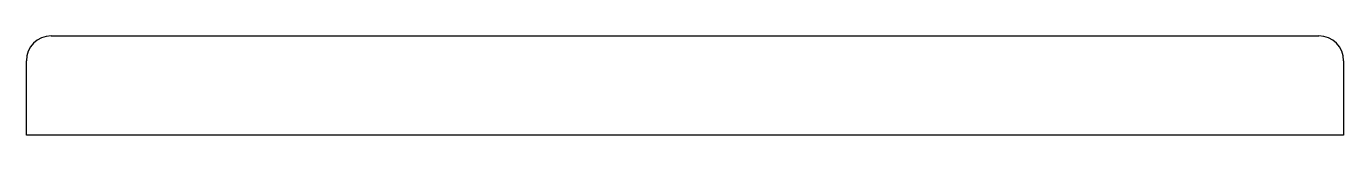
# Model space of a CAD drawing. Header units: inches. Extents: x 0 to 4.17, y 0 to 0.31.
import ezdxf

# ---------------------------------------------------------------- set-up
doc = ezdxf.new("R2010")
doc.units = ezdxf.units.IN
doc.layers.add('3', color=7, linetype='CONTINUOUS')

msp = doc.modelspace()

# ---------------------------------------------------------------- linework, layer by layer
at = {"layer": '3', "color": 3, "linetype": 'CONTINUOUS'}
for p, q in [((0.0787, 0.315), (4.0945, 0.315)), ((0, 0), (0, 0.2362)), ((4.1732, 0.2362), (4.1732, 0)), ((4.1732, 0), (0, 0))]:
    msp.add_line(p, q, dxfattribs=at)
for centre, start, end in [((0.0787, 0.2362), 90, 180), ((4.0945, 0.2362), 360, 90)]:
    msp.add_arc(centre, 0.0787, start, end, dxfattribs=at)

doc.saveas('drawing.dxf')
